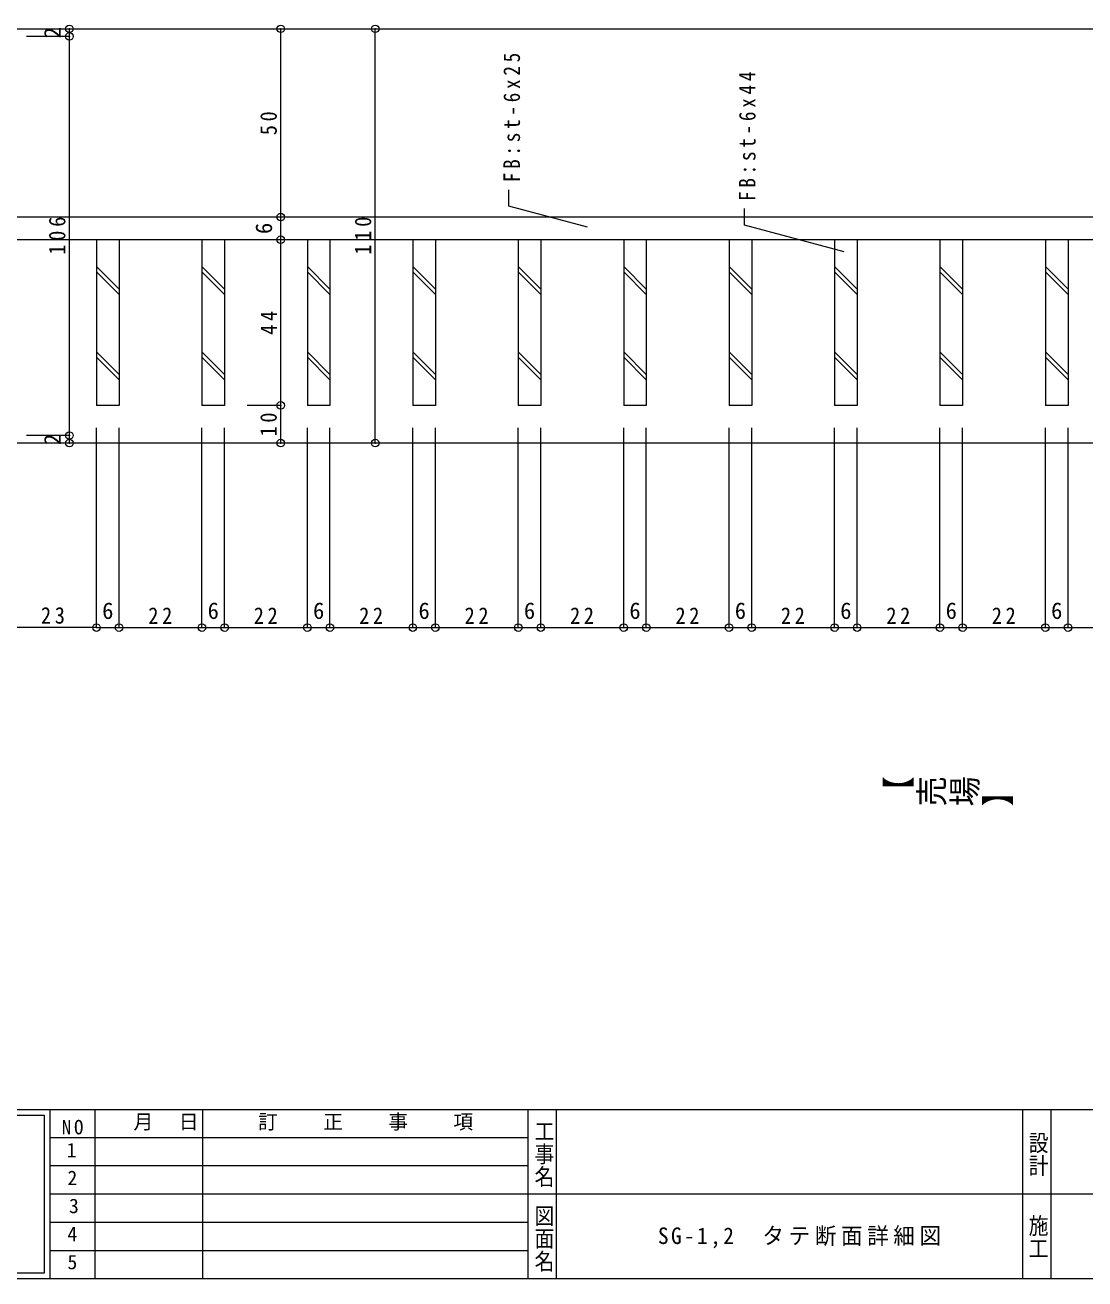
# Model space of a CAD drawing. Units: millimetres at full size, sheet at 1:20, with parts at other scales. Extents: x -16960 to 7878, y 6325 to 11789.
# Drawn here: x 1415 to 4230, y 6325 to 9655 of the extents above; entities that cross this region are included whole.
import ezdxf
from ezdxf.enums import TextEntityAlignment as Align

# ---------------------------------------------------------------- set-up
doc = ezdxf.new("R2010")
doc.units = ezdxf.units.MM
doc.header["$LTSCALE"] = 20
doc.header["$PDMODE"] = 32
doc.header["$PDSIZE"] = 20
for name, color, linetype, lineweight in [('2-1_20_図枠', 5, 'Continuous', 9), ('F-7', 7, 'Continuous', 15), ('F-E', 5, 'Continuous', 9)]:
    doc.layers.add(name, color=color, linetype=linetype, lineweight=lineweight)
doc.styles.add('@ＭＳ ゴシック', font='')
doc.styles.add('ＭＳ ゴシック', font='')
doc.styles.get('@ＭＳ ゴシック').set_extended_font_data('@MS Gothic')
doc.styles.get('ＭＳ ゴシック').set_extended_font_data('MS Gothic')

# ---------------------------------------------------------------- blocks, each defined once
blk = doc.blocks.new('fb')
at = {"layer": '2-1_20_図枠'}
for p, q in [((30, 220.8), (30, -219.2)), ((30, -219.2), (-30, -219.2))]:
    blk.add_line(p, q, dxfattribs=at)
at = {"layer": '2-1_20_図枠', "color": 4, "lineweight": 5}
for p, q in [((30, 89.4), (-30, 149.4)), ((30, 75.26), (-30, 135.26)), ((30, -136.87), (-30, -76.87)), ((30, -151.01), (-30, -91.01))]:
    blk.add_line(p, q, dxfattribs=at)
at = {"layer": '2-1_20_図枠'}
blk.add_lwpolyline([(30, 220.8), (-30, 220.8), (-30, -219.2)], dxfattribs=at)

msp = doc.modelspace()

# ---------------------------------------------------------------- linework, layer by layer
at = {"layer": '2-1_20_図枠', "color": 4, "lineweight": 5}
msp.add_line((1124.84, 9645.27), (6624.84, 9645.27), dxfattribs=at)
at = {"layer": '2-1_20_図枠', "color": 3}
for p, q in [((1532.78, 9625.27), (1418.84, 9625.27)), ((1532.78, 9625.27), (1532.78, 9645.27)), ((1532.78, 8565.27), (1532.78, 9625.27)), ((2094.17, 9145.27), (2094.17, 9645.27)), ((2345.02, 8545.27), (2345.02, 9645.27)), ((2094.17, 9085.27), (2094.17, 9145.27)), ((2094.17, 8645.27), (2094.17, 9085.27)), ((2094.17, 8645.27), (2004.84, 8645.27)), ((2094.17, 8545.27), (2094.17, 8645.27)), ((1532.78, 8565.27), (1418.84, 8565.27)), ((1532.78, 8545.27), (1532.78, 8565.27)), ((1604.84, 8055), (1604.84, 8585.27)), ((1664.84, 8055), (1664.84, 8585.27)), ((1884.84, 8055), (1884.84, 8585.27)), ((1944.84, 8055), (1944.84, 8585.27)), ((2164.84, 8055), (2164.84, 8585.27)), ((2224.84, 8055), (2224.84, 8585.27)), ((2444.84, 8055), (2444.84, 8585.27)), ((2504.84, 8055), (2504.84, 8585.27)), ((2724.84, 8055), (2724.84, 8585.27)), ((2784.84, 8055), (2784.84, 8585.27)), ((3004.84, 8055), (3004.84, 8585.27)), ((3064.84, 8055), (3064.84, 8585.27)), ((3284.84, 8055), (3284.84, 8585.27)), ((3344.84, 8055), (3344.84, 8585.27)), ((3564.84, 8055), (3564.84, 8585.27)), ((3624.84, 8055), (3624.84, 8585.27)), ((3844.84, 8055), (3844.84, 8585.27)), ((3904.84, 8055), (3904.84, 8585.27)), ((4124.84, 8055), (4124.84, 8585.27)), ((4184.84, 8055), (4184.84, 8585.27)), ((1604.84, 8055), (1374.84, 8055)), ((1604.84, 8055), (1664.84, 8055)), ((1664.84, 8055), (1884.84, 8055)), ((1884.84, 8055), (1944.84, 8055)), ((1944.84, 8055), (2164.84, 8055)), ((2164.84, 8055), (2224.84, 8055)), ((2224.84, 8055), (2444.84, 8055)), ((2444.84, 8055), (2504.84, 8055)), ((2504.84, 8055), (2724.84, 8055)), ((2724.84, 8055), (2784.84, 8055)), ((2784.84, 8055), (3004.84, 8055)), ((3004.84, 8055), (3064.84, 8055)), ((3064.84, 8055), (3284.84, 8055)), ((3284.84, 8055), (3344.84, 8055)), ((3344.84, 8055), (3564.84, 8055)), ((3564.84, 8055), (3624.84, 8055)), ((3624.84, 8055), (3844.84, 8055)), ((3844.84, 8055), (3904.84, 8055)), ((3904.84, 8055), (4124.84, 8055)), ((4124.84, 8055), (4184.84, 8055)), ((4184.84, 8055), (4404.84, 8055))]:
    msp.add_line(p, q, dxfattribs=at)
at = {"layer": '2-1_20_図枠', "color": 134}
for p, q in [((2700.07, 9174.14), (2700.07, 9218.04)), ((2908.81, 9118.21), (2700.07, 9174.14))]:
    msp.add_line(p, q, dxfattribs=at)
at = {"layer": '2-1_20_図枠'}
for p, q in [((6374.84, 9145.27), (1374.84, 9145.27)), ((6374.84, 9085.27), (1374.84, 9085.27))]:
    msp.add_line(p, q, dxfattribs=at)
at = {"layer": '2-1_20_図枠', "color": 134}
msp.add_lwpolyline([(3589.92, 9053.38), (3325.64, 9124.2), (3325.64, 9168.1)], dxfattribs=at)
at = {"layer": '2-1_20_図枠', "color": 4, "lineweight": 5}
msp.add_lwpolyline([(6624.84, 8545.27), (1124.84, 8545.27), (1124.84, 8581.27)], dxfattribs=at)
at = {"layer": '2-1_20_図枠'}
for p in [(1532.78, 9645.27), (1532.78, 9625.27), (2094.17, 9645.27), (2345.02, 9645.27), (2094.17, 9145.27), (2094.17, 9085.27), (2094.17, 8645.27), (1532.78, 8565.27), (1532.78, 8545.27), (2094.17, 8545.27), (2345.02, 8545.27), (1604.84, 8055), (1664.84, 8055), (1884.84, 8055), (1944.84, 8055), (2164.84, 8055), (2224.84, 8055), (2444.84, 8055), (2504.84, 8055), (2724.84, 8055), (2784.84, 8055), (3004.84, 8055), (3064.84, 8055), (3284.84, 8055), (3344.84, 8055), (3564.84, 8055), (3624.84, 8055), (3844.84, 8055), (3904.84, 8055), (4124.84, 8055), (4184.84, 8055)]:
    msp.add_point(p, dxfattribs=at)
at = {"layer": 'F-E'}
for p, q in [((-160.51, 6775.46), (1480.71, 6775.46)), ((-160.51, 6775.46), (2750.49, 6775.46)), ((1480.71, 6775.46), (1480.71, 6325.46)), ((1600.71, 6775.46), (1600.71, 6325.46)), ((1886.59, 6775.46), (1886.59, 6325.46)), ((2750.49, 6775.46), (4063.99, 6775.46)), ((4063.99, 6775.46), (5407.49, 6775.46)), ((2750.49, 6700.46), (1480.71, 6700.46)), ((2750.49, 6625.46), (1480.71, 6625.46)), ((2750.49, 6550.46), (1480.71, 6550.46)), ((4063.99, 6550.46), (2750.49, 6550.46)), ((5407.49, 6550.46), (4063.99, 6550.46)), ((2750.49, 6475.46), (1480.71, 6475.46)), ((2750.49, 6400.46), (1480.71, 6400.46)), ((1480.71, 6325.46), (-160.51, 6325.46)), ((7679.49, 6325.46), (-160.51, 6325.46))]:
    msp.add_line(p, q, dxfattribs=at)
at = {"layer": 'F-E', "color": 4, "lineweight": 5}
for p, q in [((-145.51, 6760.46), (1465.71, 6760.46)), ((1465.71, 6760.46), (1465.71, 6340.46)), ((1465.71, 6340.46), (-145.51, 6340.46))]:
    msp.add_line(p, q, dxfattribs=at)
at = {"layer": 'F-E'}
for points in [[(2750.49, 6775.46), (2750.49, 6550.46), (2750.49, 6325.46)], [(2825.49, 6775.46), (2825.49, 6550.46), (2825.49, 6325.46)], [(4063.99, 6775.46), (4063.99, 6550.46), (4063.99, 6325.46)], [(4138.99, 6775.46), (4138.99, 6550.46), (4138.99, 6325.46)]]:
    msp.add_lwpolyline(points, dxfattribs=at)

# ---------------------------------------------------------------- block references
at = {"layer": '2-1_20_図枠'}
for p in [(1634.84, 8864.47), (1914.84, 8864.47), (2194.84, 8864.47), (2474.84, 8864.47), (2754.84, 8864.47), (3034.84, 8864.47), (3314.84, 8864.47), (3594.84, 8864.47), (3874.84, 8864.47), (4154.84, 8864.47)]:
    msp.add_blockref('fb', p, dxfattribs=at)

# ---------------------------------------------------------------- texts
at = {"layer": '2-1_20_図枠', "color": 7, "style": 'ＭＳ ゴシック'}
for s, p in [('2', (1522.78, 9620.27)), ('6', (2084.17, 9100.27)), ('2', (1522.78, 8540.27))]:
    msp.add_text(s, height=43.99, rotation=90, dxfattribs=at).set_placement(p, align=Align.BOTTOM_LEFT)
for p in [(1619.84, 8065), (1899.84, 8065), (2179.84, 8065), (2459.84, 8065), (2739.84, 8065), (3019.84, 8065), (3299.84, 8065), (3579.84, 8065), (3859.84, 8065), (4139.84, 8065)]:
    msp.add_text('6', height=43.99, dxfattribs=at).set_placement(p, align=Align.BOTTOM_LEFT)
at = {"layer": '2-1_20_図枠', "color": 7, "style": '@ＭＳ ゴシック', "width": 1.1}
msp.add_text('【売場】', height=58.65, dxfattribs=at).set_placement((3689.83, 7572.55), align=Align.BOTTOM_LEFT)
at = {"layer": '2-1_20_図枠', "color": 7, "char_height": 43.99, "attachment_point": 7, "rotation": 90, "style": 'ＭＳ ゴシック'}
for s, insert in [('\\T1.39;\\W0.85;FB:st-6x25', (2730.07, 9238.04)), ('\\T1.39;\\W0.85;FB:st-6x44', (3355.64, 9188.1)), ('\\T1.36;\\W0.9;50', (2084.17, 9362.77)), ('\\T1.38;\\W0.9;106', (1522.78, 9045.27)), ('\\T1.38;\\W0.9;110', (2335.02, 9045.27)), ('\\T1.36;\\W0.9;44', (2084.17, 8832.77)), ('\\T1.36;\\W0.9;10', (2084.17, 8562.77))]:
    msp.add_mtext(s, dxfattribs=dict(at, insert=insert))
at = {"layer": '2-1_20_図枠', "color": 7, "char_height": 43.99, "attachment_point": 7, "style": 'ＭＳ ゴシック'}
for s, insert in [('\\T1.36;\\W0.9;23', (1457.34, 8065)), ('\\T1.36;\\W0.9;22', (1742.34, 8065)), ('\\T1.36;\\W0.9;22', (2022.34, 8065)), ('\\T1.36;\\W0.9;22', (2302.34, 8065)), ('\\T1.36;\\W0.9;22', (2582.34, 8065)), ('\\T1.36;\\W0.9;22', (2862.34, 8065)), ('\\T1.36;\\W0.9;22', (3142.34, 8065)), ('\\T1.36;\\W0.9;22', (3422.34, 8065)), ('\\T1.36;\\W0.9;22', (3702.34, 8065)), ('\\T1.36;\\W0.9;22', (3982.34, 8065))]:
    msp.add_mtext(s, dxfattribs=dict(at, insert=insert))
at = {"layer": 'F-7', "insert": (3095.68, 6406.73), "char_height": 43.99, "attachment_point": 7, "style": 'ＭＳ ゴシック'}
msp.add_mtext('\\T1.22;\\W0.95;SG-1,2\u3000タテ断面詳細図', dxfattribs=at)
at = {"layer": 'F-E', "color": 7, "style": 'ＭＳ ゴシック'}
for s, p in [('月', (1703.09, 6712.02)), ('日', (1823.41, 6712.02)), ('訂', (2034.07, 6712.02)), ('正', (2206.85, 6712.02)), ('事', (2379.63, 6712.02)), ('項', (2552.41, 6712.02)), ('1', (1525.35, 6636.7)), ('2', (1527.55, 6563.04)), ('3', (1531.69, 6488.56)), ('4', (1527.55, 6414.07)), ('5', (1527.55, 6339.58))]:
    msp.add_text(s, height=38.49, dxfattribs=at).set_placement(p, align=Align.BOTTOM_LEFT)
at = {"layer": 'F-E', "color": 7, "style": '@ＭＳ ゴシック', "width": 1.15}
for s, p in [('工事名', (2762.77, 6748.27)), ('設計', (4075.37, 6717.44)), ('図面名', (2762.81, 6523.84)), ('施工', (4075.17, 6497.63))]:
    msp.add_text(s, height=38.49, rotation=270, dxfattribs=at).set_placement(p, align=Align.BOTTOM_LEFT)
at = {"layer": 'F-E', "color": 7, "insert": (1512.58, 6708.68), "char_height": 38.49, "attachment_point": 7, "style": 'ＭＳ ゴシック'}
msp.add_mtext('\\T1.31;\\W0.95;NO', dxfattribs=at)

doc.saveas('drawing.dxf')
